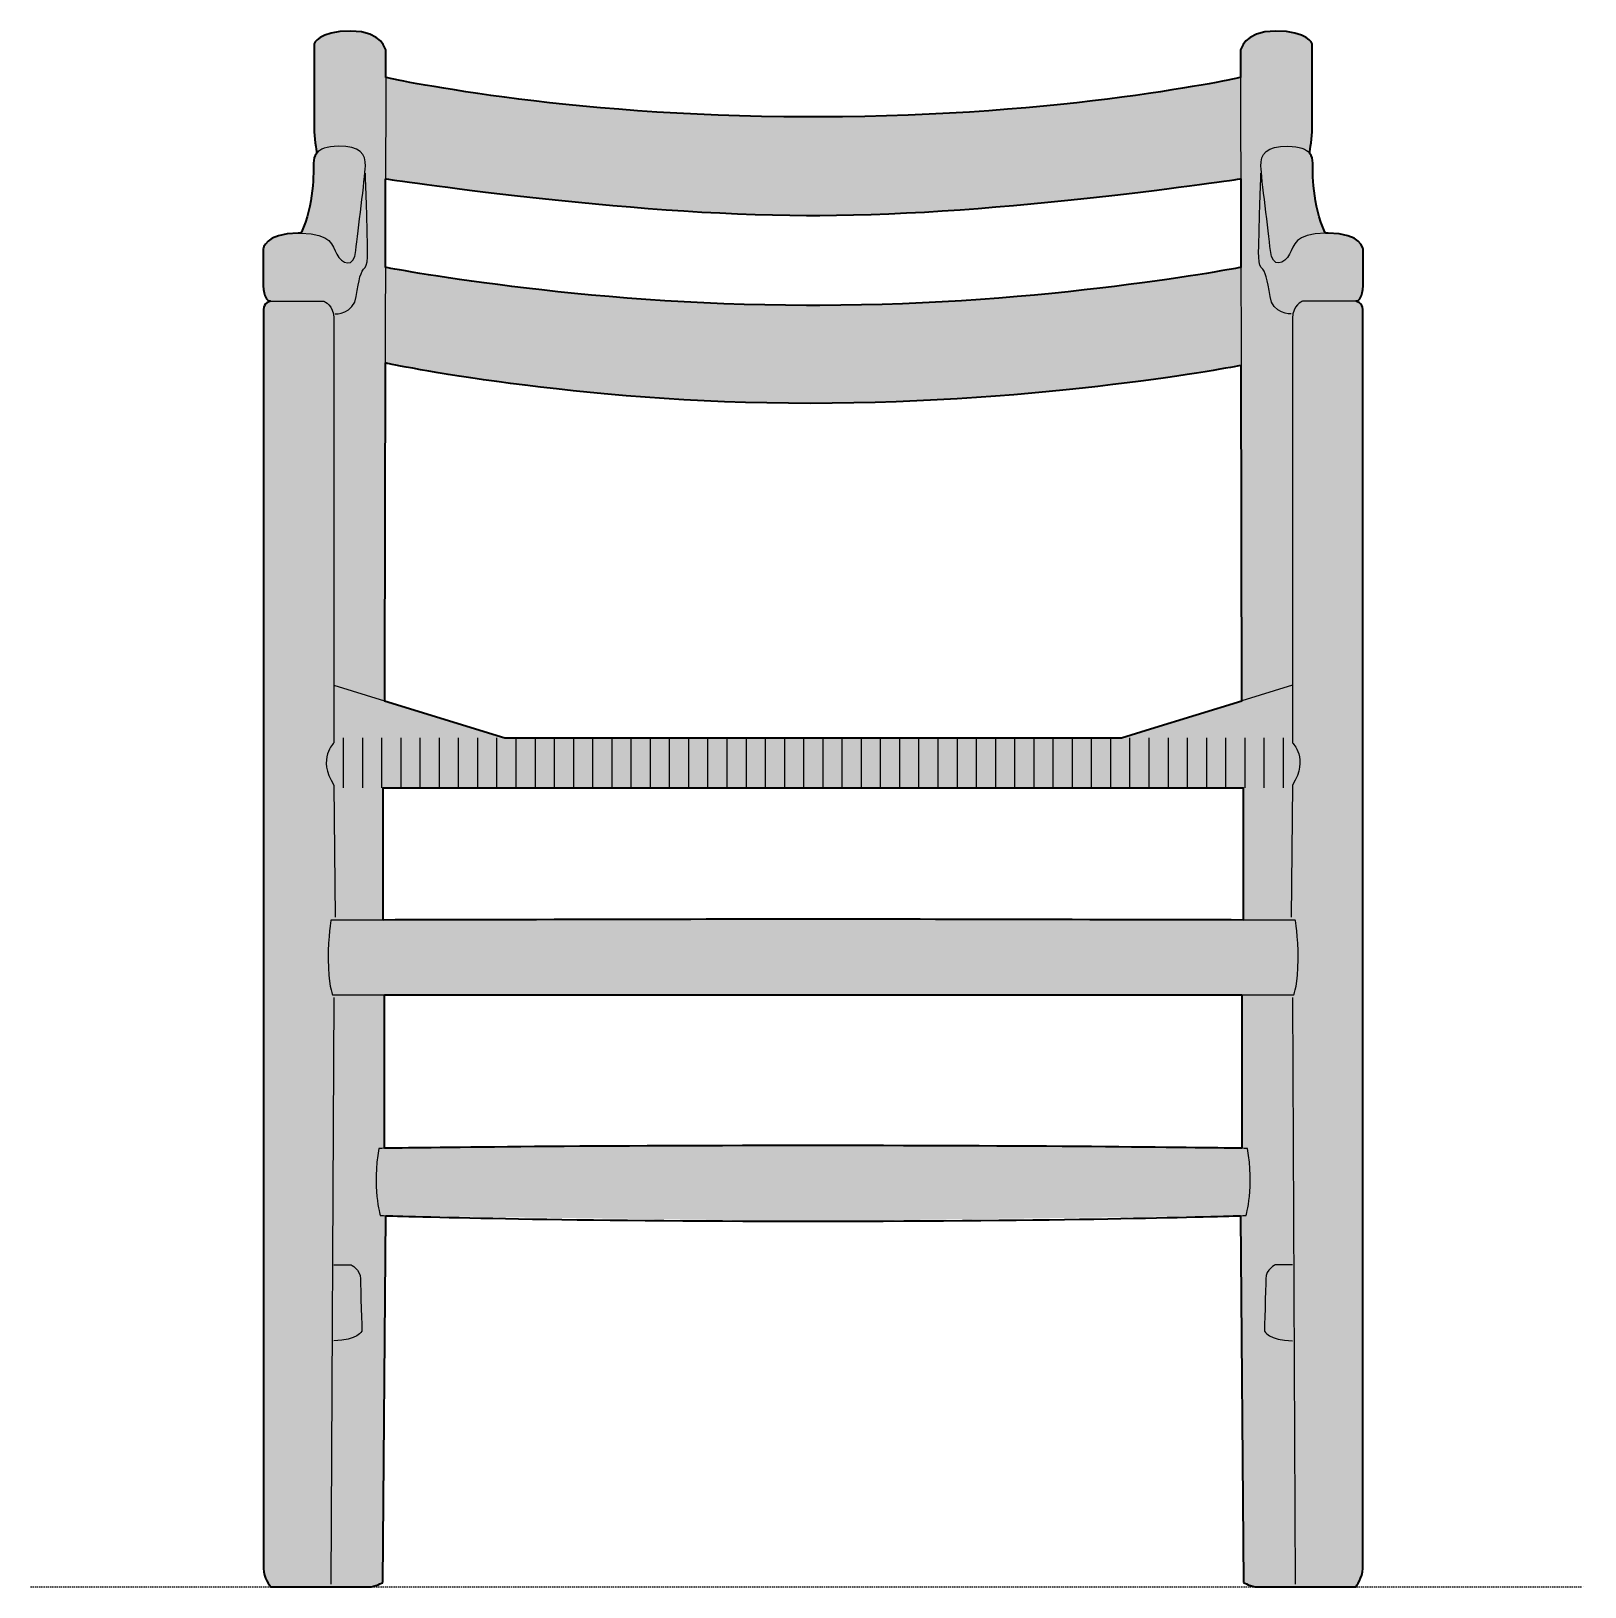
# Model space of a CAD drawing. Header units: millimetres. Extents: x 0 to 1700, y -828 to 794.
# Drawn here: x 0 to 786, y 0 to 788 of the extents above; entities that cross this region are included whole.
import ezdxf

# ---------------------------------------------------------------- set-up
doc = ezdxf.new("R2010")
doc.units = ezdxf.units.MM
doc.linetypes.add('Dots', pattern=[1, 0, -1])
doc.layers.add('Blocks', color=7, linetype='Continuous')
doc.layers.add('Blocks$Fill', color=7, linetype='Continuous', true_color=0xffffff)
for name, color, linetype, lineweight, true_color in [('Blocks$Inner', 7, 'Continuous', 25, 0x007f00), ('Blocks$Outline', 7, 'Continuous', 35, 0xff3f3f), ('Groud', 7, 'Dots', 25, 0x243775)]:
    doc.layers.add(name, color=color, linetype=linetype, lineweight=lineweight, true_color=true_color)

# ---------------------------------------------------------------- blocks, each defined once
blk = doc.blocks.new('CH46 Front')
at = {"layer": 'Blocks$Fill'}
h = blk.add_hatch(color=256, dxfattribs=at)
h.paths.add_polyline_path([(-240.41, 233.46), (-240.53, 233.31), (-240.64, 233.16), (-240.75, 233.01), (-240.85, 232.86), (-240.95, 232.71), (-241.04, 232.55), (-241.13, 232.4), (-241.21, 232.24), (-241.29, 232.09), (-241.36, 231.93), (-241.43, 231.77), (-241.5, 231.61), (-241.55, 231.45), (-241.61, 231.29), (-241.66, 231.12), (-241.71, 230.96), (-241.75, 230.8), (-241.79, 230.64), (-241.83, 230.48), (-241.86, 230.31), (-241.89, 230.15), (-241.92, 229.99), (-241.94, 229.83), (-241.96, 229.66), (-241.99, 229.34), (-242.01, 229.02), (-242.02, 228.71), (-242.1, 223.2), (-242.31, 219.13), (-242.49, 216.83), (-242.74, 214.4), (-243.06, 211.85), (-243.46, 209.22), (-243.96, 206.55), (-244.25, 205.19), (-244.56, 203.84), (-244.91, 202.49), (-245.28, 201.14), (-245.69, 199.81), (-246.12, 198.48), (-246.6, 197.17), (-247.1, 195.88), (-247.64, 194.61), (-248.22, 193.37), (-248.48, 192.83), (-249.81, 192.84), (-251.37, 192.82), (-252.84, 192.75), (-254.21, 192.64), (-254.87, 192.57), (-255.5, 192.5), (-256.11, 192.41), (-256.7, 192.32), (-257.27, 192.21), (-257.82, 192.1), (-258.34, 191.99), (-258.85, 191.86), (-259.34, 191.73), (-259.82, 191.59), (-260.27, 191.45), (-260.7, 191.3), (-261.12, 191.15), (-261.52, 190.99), (-261.9, 190.83), (-262.27, 190.66), (-262.62, 190.49), (-262.95, 190.32), (-263.27, 190.14), (-263.57, 189.96), (-263.86, 189.78), (-264.13, 189.6), (-264.39, 189.42), (-264.64, 189.23), (-264.87, 189.04), (-265.09, 188.86), (-265.3, 188.67), (-265.5, 188.49), (-265.68, 188.3), (-265.85, 188.12), (-266.01, 187.93), (-266.16, 187.75), (-266.3, 187.57), (-266.43, 187.4), (-266.55, 187.22), (-266.66, 187.05), (-266.76, 186.89), (-266.86, 186.72), (-266.94, 186.57), (-267.02, 186.41), (-267.09, 186.26), (-267.15, 186.12), (-267.21, 185.99), (-267.26, 185.85), (-267.3, 185.73), (-267.34, 185.61), (-267.38, 185.5), (-267.4, 185.4), (-267.43, 185.31), (-267.45, 185.22), (-267.46, 185.14), (-267.48, 185.07), (-267.49, 185.02), (-267.49, 184.97), (-267.5, 184.93), (-267.5, 184.9), (-267.5, 184.88), (-267.5, 184.88), (-267.5, 166.3), (-267.5, 165.77), (-267.48, 165.26), (-267.44, 164.77), (-267.4, 164.31), (-267.34, 163.87), (-267.28, 163.45), (-267.2, 163.05), (-267.12, 162.68), (-267.03, 162.32), (-266.93, 161.99), (-266.83, 161.68), (-266.72, 161.39), (-266.61, 161.11), (-266.5, 160.85), (-266.38, 160.62), (-266.26, 160.4), (-266.15, 160.19), (-266.03, 160.01), (-265.92, 159.84), (-265.81, 159.68), (-265.7, 159.54), (-265.6, 159.42), (-265.5, 159.31), (-265.41, 159.21), (-265.33, 159.13), (-265.25, 159.06), (-265.19, 159), (-265.13, 158.95), (-265.09, 158.91), (-265.05, 158.89), (-265.03, 158.87), (-265.03, 158.87), (-263.87, 158.45), (-263.91, 158.45), (-263.96, 158.43), (-264.02, 158.42), (-264.1, 158.39), (-264.2, 158.36), (-264.3, 158.33), (-264.42, 158.29), (-264.55, 158.24), (-264.69, 158.18), (-264.84, 158.11), (-264.99, 158.04), (-265.15, 157.96), (-265.23, 157.91), (-265.32, 157.87), (-265.4, 157.82), (-265.48, 157.76), (-265.56, 157.71), (-265.65, 157.65), (-265.73, 157.59), (-265.81, 157.53), (-265.9, 157.47), (-265.98, 157.4), (-266.06, 157.33), (-266.14, 157.25), (-266.22, 157.18), (-266.3, 157.1), (-266.38, 157.02), (-266.45, 156.93), (-266.53, 156.84), (-266.6, 156.75), (-266.67, 156.65), (-266.74, 156.56), (-266.81, 156.46), (-266.87, 156.35), (-266.93, 156.24), (-266.99, 156.13), (-267.05, 156.02), (-267.1, 155.9), (-267.15, 155.77), (-267.19, 155.65), (-267.24, 155.52), (-267.27, 155.39), (-267.31, 155.25), (-267.34, 155.11), (-267.37, 154.96), (-267.39, 154.81), (-267.4, 154.66), (-267.42, 154.51), (-267.42, 154.34), (-267.43, 154.18), (-267.43, -483.15), (-267.42, -483.35), (-267.42, -483.56), (-267.4, -483.76), (-267.39, -483.96), (-267.37, -484.16), (-267.34, -484.37), (-267.31, -484.57), (-267.27, -484.78), (-267.24, -484.98), (-267.19, -485.19), (-267.1, -485.59), (-266.99, -486), (-266.87, -486.4), (-266.74, -486.8), (-266.6, -487.19), (-266.45, -487.58), (-266.3, -487.96), (-266.14, -488.33), (-265.98, -488.69), (-265.65, -489.38), (-265.32, -490.02), (-264.99, -490.61), (-264.69, -491.12), (-264.42, -491.56), (-264.02, -492.18), (-263.91, -492.35), (-263.88, -492.39), (-263.87, -492.4), (-263.87, -492.41), (-263.87, -492.41), (-263.87, -492.41), (-214.02, -492.41), (-213.89, -492.41), (-213.75, -492.4), (-213.61, -492.39), (-213.47, -492.38), (-213.33, -492.37), (-213.19, -492.35), (-212.9, -492.32), (-212.61, -492.27), (-212.32, -492.21), (-212.02, -492.15), (-211.72, -492.07), (-211.43, -492), (-211.13, -491.91), (-210.55, -491.73), (-209.98, -491.54), (-209.44, -491.34), (-208.94, -491.14), (-208.47, -490.95), (-207.7, -490.61), (-207.19, -490.36), (-207.05, -490.3), (-207.02, -490.28), (-207.01, -490.27), (-207, -490.27), (-207, -490.27), (-207, -490.27), (-205.47, -304.51), (8.16, -307.26), (8.16, -307.26), (13.37, -307.26), (227, -304.51), (228.53, -490.27), (228.53, -490.27), (228.53, -490.27), (228.54, -490.27), (228.54, -490.28), (228.58, -490.3), (228.72, -490.36), (229.23, -490.61), (230, -490.95), (230.47, -491.14), (230.97, -491.34), (231.51, -491.54), (232.08, -491.73), (232.66, -491.91), (232.95, -492), (233.25, -492.07), (233.55, -492.15), (233.84, -492.21), (234.14, -492.27), (234.43, -492.32), (234.72, -492.35), (234.86, -492.37), (235, -492.38), (235.14, -492.39), (235.28, -492.4), (235.41, -492.41), (235.55, -492.41), (285.4, -492.41), (285.4, -492.41), (285.4, -492.41), (285.4, -492.4), (285.41, -492.39), (285.44, -492.35), (285.55, -492.18), (285.95, -491.56), (286.22, -491.12), (286.52, -490.61), (286.85, -490.02), (287.18, -489.38), (287.51, -488.69), (287.67, -488.33), (287.83, -487.96), (287.99, -487.58), (288.13, -487.19), (288.27, -486.8), (288.4, -486.4), (288.52, -486), (288.63, -485.59), (288.72, -485.19), (288.77, -484.98), (288.8, -484.78), (288.84, -484.57), (288.87, -484.37), (288.9, -484.16), (288.92, -483.96), (288.94, -483.76), (288.95, -483.56), (288.96, -483.35), (288.96, -483.15), (288.96, 154.18), (288.96, 154.34), (288.95, 154.51), (288.94, 154.66), (288.92, 154.81), (288.9, 154.96), (288.87, 155.11), (288.84, 155.25), (288.8, 155.39), (288.77, 155.52), (288.72, 155.65), (288.68, 155.77), (288.63, 155.9), (288.58, 156.02), (288.52, 156.13), (288.46, 156.24), (288.4, 156.35), (288.34, 156.46), (288.27, 156.56), (288.2, 156.65), (288.13, 156.75), (288.06, 156.84), (287.99, 156.93), (287.91, 157.02), (287.83, 157.1), (287.75, 157.18), (287.67, 157.25), (287.59, 157.33), (287.51, 157.4), (287.43, 157.47), (287.34, 157.53), (287.26, 157.59), (287.18, 157.65), (287.09, 157.71), (287.01, 157.76), (286.93, 157.82), (286.85, 157.87), (286.76, 157.91), (286.68, 157.96), (286.52, 158.04), (286.37, 158.11), (286.22, 158.18), (286.08, 158.24), (285.95, 158.29), (285.83, 158.33), (285.73, 158.36), (285.63, 158.39), (285.55, 158.42), (285.49, 158.43), (285.41, 158.45), (285.4, 158.45), (286.56, 158.87), (286.56, 158.87), (286.58, 158.89), (286.62, 158.91), (286.66, 158.95), (286.72, 159), (286.78, 159.06), (286.86, 159.13), (286.94, 159.21), (287.03, 159.31), (287.13, 159.42), (287.23, 159.54), (287.34, 159.68), (287.45, 159.84), (287.56, 160.01), (287.68, 160.19), (287.79, 160.4), (287.91, 160.62), (288.03, 160.85), (288.14, 161.11), (288.25, 161.39), (288.36, 161.68), (288.46, 161.99), (288.56, 162.32), (288.65, 162.68), (288.73, 163.05), (288.8, 163.45), (288.87, 163.87), (288.93, 164.31), (288.97, 164.77), (289.01, 165.26), (289.03, 165.77), (289.03, 166.3), (289.03, 177.78), (289.03, 184.88), (289.03, 184.88), (289.03, 184.9), (289.03, 184.93), (289.02, 184.97), (289.02, 185.02), (289.01, 185.07), (288.99, 185.14), (288.98, 185.22), (288.96, 185.31), (288.93, 185.4), (288.9, 185.5), (288.87, 185.61), (288.83, 185.73), (288.79, 185.85), (288.74, 185.99), (288.68, 186.12), (288.62, 186.26), (288.55, 186.41), (288.47, 186.57), (288.39, 186.72), (288.29, 186.89), (288.19, 187.05), (288.08, 187.22), (287.96, 187.4), (287.83, 187.57), (287.69, 187.75), (287.54, 187.93), (287.38, 188.12), (287.21, 188.3), (287.02, 188.49), (286.83, 188.67), (286.62, 188.86), (286.4, 189.04), (286.17, 189.23), (285.92, 189.42), (285.66, 189.6), (285.39, 189.78), (285.1, 189.96), (284.8, 190.14), (284.48, 190.32), (284.15, 190.49), (283.8, 190.66), (283.43, 190.83), (283.05, 190.99), (282.65, 191.15), (282.23, 191.3), (281.8, 191.45), (281.34, 191.59), (280.87, 191.73), (280.38, 191.86), (279.87, 191.99), (279.35, 192.1), (278.8, 192.21), (278.23, 192.32), (277.64, 192.41), (277.03, 192.5), (276.4, 192.57), (275.74, 192.64), (274.37, 192.75), (272.9, 192.82), (271.34, 192.84), (270.01, 192.83), (269.75, 193.37), (269.17, 194.61), (268.63, 195.88), (268.12, 197.17), (267.65, 198.48), (267.22, 199.81), (266.81, 201.14), (266.44, 202.49), (266.09, 203.84), (265.78, 205.19), (265.49, 206.55), (264.99, 209.22), (264.59, 211.85), (264.26, 214.4), (264.02, 216.83), (263.84, 219.13), (263.63, 223.2), (263.56, 228.4), (263.55, 228.71), (263.54, 229.02), (263.52, 229.34), (263.49, 229.66), (263.47, 229.83), (263.45, 229.99), (263.42, 230.15), (263.39, 230.31), (263.36, 230.48), (263.32, 230.64), (263.28, 230.8), (263.24, 230.96), (263.19, 231.13), (263.14, 231.29), (263.08, 231.45), (263.03, 231.61), (262.96, 231.77), (262.89, 231.93), (262.82, 232.09), (262.74, 232.24), (262.66, 232.4), (262.57, 232.56), (262.48, 232.71), (262.38, 232.86), (262.28, 233.01), (262.17, 233.16), (262.06, 233.31), (261.94, 233.46), (262.25, 235.36), (262.72, 238.57), (262.95, 240.45), (263.14, 242.38), (263.27, 244.27), (263.31, 245.18), (263.32, 246.04), (263.32, 269.28), (263.32, 288.77), (263.32, 288.77), (263.31, 288.79), (263.31, 288.81), (263.29, 288.84), (263.28, 288.88), (263.25, 288.93), (263.23, 288.98), (263.2, 289.05), (263.16, 289.11), (263.12, 289.19), (263.07, 289.27), (263.02, 289.36), (262.95, 289.46), (262.89, 289.56), (262.81, 289.66), (262.73, 289.77), (262.64, 289.89), (262.54, 290.01), (262.44, 290.13), (262.33, 290.26), (262.2, 290.39), (262.07, 290.52), (261.93, 290.66), (261.78, 290.8), (261.62, 290.94), (261.45, 291.08), (261.27, 291.23), (261.08, 291.38), (260.88, 291.52), (260.67, 291.67), (260.44, 291.82), (260.21, 291.97), (259.96, 292.12), (259.7, 292.27), (259.42, 292.42), (259.14, 292.57), (258.84, 292.72), (258.53, 292.86), (258.2, 293.01), (257.86, 293.15), (257.51, 293.29), (257.14, 293.43), (256.76, 293.56), (256.36, 293.69), (255.94, 293.82), (255.52, 293.94), (255.07, 294.06), (254.61, 294.18), (253.64, 294.39), (252.6, 294.59), (251.49, 294.76), (250.3, 294.9), (249.05, 295.02), (247.71, 295.11), (246.3, 295.16), (244.81, 295.18), (244.05, 295.17), (243.31, 295.15), (242.6, 295.11), (241.91, 295.07), (241.23, 295.01), (240.58, 294.93), (239.95, 294.85), (239.34, 294.75), (238.75, 294.64), (238.17, 294.52), (237.62, 294.4), (237.08, 294.26), (236.56, 294.11), (236.06, 293.96), (235.58, 293.79), (235.12, 293.62), (234.67, 293.44), (234.24, 293.26), (233.82, 293.06), (233.42, 292.87), (233.04, 292.66), (232.67, 292.45), (232.32, 292.24), (231.98, 292.02), (231.65, 291.8), (231.34, 291.58), (231.05, 291.35), (230.76, 291.12), (230.5, 290.89), (230.24, 290.66), (230, 290.43), (229.76, 290.19), (229.54, 289.96), (229.34, 289.73), (229.14, 289.49), (228.96, 289.26), (228.78, 289.03), (228.62, 288.81), (228.46, 288.58), (228.32, 288.36), (228.18, 288.15), (228.06, 287.93), (227.94, 287.72), (227.84, 287.52), (227.74, 287.32), (227.64, 287.13), (227.56, 286.94), (227.48, 286.77), (227.41, 286.59), (227.35, 286.43), (227.29, 286.27), (227.24, 286.13), (227.16, 285.86), (227.1, 285.64), (227.05, 285.45), (227.02, 285.32), (227.01, 285.24), (227, 285.21), (227, 285.21), (227.03, 271.69), (227, 271.68), (227, 271.68), (226.99, 271.68), (226.94, 271.66), (226.75, 271.62), (225.98, 271.46), (222.94, 270.82), (211.16, 268.56), (192.31, 265.37), (167.01, 261.71), (135.9, 258.05), (99.63, 254.85), (58.81, 252.6), (36.89, 251.96), (14.08, 251.74), (14.08, 251.74), (14.08, 251.74), (14.08, 251.74), (14.07, 251.74), (14.01, 251.74), (13.8, 251.74), (13.05, 251.74), (10.76, 251.74), (8.48, 251.74), (7.73, 251.74), (7.52, 251.74), (7.46, 251.74), (7.45, 251.74), (7.45, 251.74), (7.44, 251.74), (7.44, 251.74), (-15.37, 251.96), (-37.28, 252.6), (-78.1, 254.85), (-114.37, 258.05), (-145.48, 261.71), (-170.78, 265.37), (-189.63, 268.56), (-201.41, 270.82), (-204.44, 271.46), (-205.22, 271.62), (-205.41, 271.66), (-205.46, 271.68), (-205.47, 271.68), (-205.47, 271.68), (-205.5, 271.69), (-205.47, 285.21), (-205.47, 285.21), (-205.48, 285.24), (-205.49, 285.32), (-205.52, 285.45), (-205.57, 285.64), (-205.63, 285.86), (-205.71, 286.13), (-205.76, 286.27), (-205.82, 286.43), (-205.88, 286.59), (-205.95, 286.77), (-206.03, 286.94), (-206.11, 287.13), (-206.21, 287.32), (-206.3, 287.52), (-206.41, 287.72), (-206.53, 287.93), (-206.65, 288.15), (-206.79, 288.36), (-206.93, 288.58), (-207.09, 288.81), (-207.25, 289.03), (-207.43, 289.26), (-207.61, 289.49), (-207.81, 289.73), (-208.02, 289.96), (-208.23, 290.19), (-208.47, 290.43), (-208.71, 290.66), (-208.97, 290.89), (-209.24, 291.12), (-209.52, 291.35), (-209.81, 291.58), (-210.12, 291.8), (-210.45, 292.02), (-210.79, 292.24), (-211.14, 292.45), (-211.51, 292.66), (-211.89, 292.87), (-212.29, 293.06), (-212.71, 293.26), (-213.14, 293.44), (-213.59, 293.62), (-214.05, 293.79), (-214.53, 293.96), (-215.03, 294.11), (-215.55, 294.26), (-216.09, 294.4), (-216.64, 294.52), (-217.22, 294.64), (-217.81, 294.75), (-218.42, 294.85), (-219.05, 294.93), (-219.71, 295.01), (-220.38, 295.07), (-221.07, 295.11), (-221.79, 295.15), (-222.52, 295.17), (-223.28, 295.18), (-224.77, 295.16), (-226.18, 295.11), (-227.52, 295.02), (-228.77, 294.9), (-229.96, 294.76), (-231.07, 294.59), (-232.11, 294.39), (-233.08, 294.18), (-233.54, 294.06), (-233.99, 293.94), (-234.41, 293.82), (-234.83, 293.69), (-235.23, 293.56), (-235.61, 293.43), (-235.98, 293.29), (-236.33, 293.15), (-236.67, 293.01), (-237, 292.86), (-237.31, 292.72), (-237.61, 292.57), (-237.89, 292.42), (-238.17, 292.27), (-238.43, 292.12), (-238.68, 291.97), (-238.91, 291.82), (-239.14, 291.67), (-239.35, 291.52), (-239.55, 291.38), (-239.74, 291.23), (-239.92, 291.08), (-240.09, 290.94), (-240.25, 290.8), (-240.4, 290.66), (-240.54, 290.52), (-240.67, 290.39), (-240.8, 290.26), (-240.91, 290.13), (-241.02, 290.01), (-241.11, 289.89), (-241.2, 289.77), (-241.28, 289.66), (-241.36, 289.56), (-241.43, 289.46), (-241.49, 289.36), (-241.54, 289.27), (-241.59, 289.19), (-241.63, 289.11), (-241.67, 289.05), (-241.7, 288.98), (-241.73, 288.93), (-241.75, 288.88), (-241.76, 288.84), (-241.78, 288.81), (-241.79, 288.79), (-241.79, 288.77), (-241.79, 288.77), (-241.79, 288.77), (-241.79, 246.04), (-241.78, 245.18), (-241.74, 244.27), (-241.61, 242.37), (-241.42, 240.44), (-241.19, 238.57), (-240.72, 235.36)], flags=0)
h.paths.add_polyline_path([(228.43, -154.81), (13.38, -154.36), (13.37, -154.36), (13.37, -154.36), (8.16, -154.36), (8.15, -154.36), (-206.9, -154.81), (-206.9, -87.93), (228.43, -87.93), (228.43, -92.92)], flags=0)
h.paths.add_polyline_path([(227.72, -192.61), (227.72, -270.39), (14.8, -269.01), (14.8, -269.01), (6.73, -269.01), (-206.19, -270.39), (-206.19, -192.61), (7.44, -192.61), (7.44, -192.61), (14.08, -192.61), (14.09, -192.61)], flags=0)
h.paths.add_polyline_path([(14.08, 156.32), (14.08, 156.32), (14.08, 156.32), (14.08, 156.32), (14.07, 156.32), (14.01, 156.32), (13.8, 156.32), (13.05, 156.32), (10.76, 156.32), (8.48, 156.32), (7.73, 156.32), (7.52, 156.32), (7.46, 156.32), (7.45, 156.32), (7.45, 156.32), (7.44, 156.32), (7.44, 156.32), (-13.72, 156.53), (-34.42, 157.14), (-73.89, 159.32), (-109.99, 162.4), (-141.74, 165.93), (-168.15, 169.46), (-188.23, 172.54), (-201, 174.72), (-204.33, 175.33), (-205.19, 175.49), (-205.4, 175.53), (-205.46, 175.54), (-205.47, 175.54), (-205.47, 175.54), (-205.71, 175.59), (-205.61, 220.43), (-205.47, 220.41), (-205.47, 220.41), (-205.45, 220.4), (-205.38, 220.39), (-205.12, 220.35), (-204.07, 220.2), (-200.01, 219.61), (-184.82, 217.51), (-132.66, 211.15), (-99.35, 207.75), (-63.68, 204.79), (-27.47, 202.69), (-9.73, 202.1), (7.44, 201.89), (7.44, 201.89), (7.45, 201.89), (7.45, 201.89), (7.46, 201.89), (7.52, 201.89), (7.73, 201.89), (8.48, 201.89), (10.76, 201.89), (13.05, 201.89), (13.8, 201.89), (14.01, 201.89), (14.07, 201.89), (14.08, 201.89), (14.08, 201.89), (14.08, 201.89), (14.08, 201.89), (31.26, 202.1), (48.99, 202.69), (85.21, 204.79), (120.88, 207.75), (154.19, 211.15), (206.35, 217.51), (221.54, 219.61), (225.6, 220.2), (226.65, 220.35), (226.92, 220.39), (226.98, 220.4), (227, 220.41), (227, 220.41), (227.14, 220.43), (227.24, 175.59), (227, 175.54), (227, 175.54), (226.99, 175.54), (226.93, 175.53), (226.72, 175.49), (225.87, 175.33), (222.53, 174.72), (209.76, 172.54), (189.68, 169.46), (163.27, 165.93), (131.52, 162.4), (95.42, 159.32), (55.95, 157.14), (35.25, 156.53)], flags=0)
h.paths.add_polyline_path([(-204.73, 126.95), (-205.82, 127.18), (-206.18, -43.82), (-145.21, -62.53), (166.74, -62.53), (181.43, -58.02), (227.72, -43.82), (227.35, 125.91), (226.41, 125.73), (226.4, 125.73), (226.39, 125.72), (226.34, 125.71), (226.12, 125.67), (225.28, 125.51), (221.96, 124.91), (209.22, 122.76), (189.09, 119.71), (162.47, 116.22), (130.28, 112.73), (93.42, 109.69), (52.79, 107.53), (31.35, 106.93), (9.31, 106.71), (-12.71, 106.94), (-34.05, 107.58), (-74.33, 109.88), (-110.7, 113.12), (-142.33, 116.83), (-168.38, 120.55), (-188.02, 123.79), (-200.41, 126.08), (-203.63, 126.73), (-204.45, 126.89), (-204.66, 126.94), (-204.71, 126.95), (-204.73, 126.95)], flags=0)
at = {"layer": 'Blocks$Inner'}
for points in [[(-231.85, -35.95), (-206.18, -43.82)], [(253.38, -35.95), (227.72, -43.82)], [(-227.07, -62.53), (-227.07, -87.93)], [(-217.36, -62.53), (-217.36, -87.93)], [(-207.65, -62.53), (-207.65, -87.93)], [(-197.94, -62.53), (-197.94, -87.93)], [(-188.24, -62.53), (-188.24, -87.93)], [(-178.53, -62.53), (-178.53, -87.93)], [(-168.82, -62.53), (-168.82, -87.93)], [(-159.11, -62.53), (-159.11, -87.93)], [(-149.41, -62.53), (-149.41, -87.93)], [(-139.7, -62.53), (-139.7, -87.93)], [(-129.99, -62.53), (-129.99, -87.93)], [(-120.29, -62.53), (-120.29, -87.93)], [(-110.58, -62.53), (-110.58, -87.93)], [(-100.87, -62.53), (-100.87, -87.93)], [(-91.16, -62.53), (-91.16, -87.93)], [(-81.46, -62.53), (-81.46, -87.93)], [(-71.75, -62.53), (-71.75, -87.93)], [(-62.04, -62.53), (-62.04, -87.93)], [(-52.33, -62.53), (-52.33, -87.93)], [(-42.63, -62.53), (-42.63, -87.93)], [(-32.92, -62.53), (-32.92, -87.93)], [(-23.21, -62.53), (-23.21, -87.93)], [(-13.5, -62.53), (-13.5, -87.93)], [(-3.8, -62.53), (-3.8, -87.93)], [(5.91, -62.53), (5.91, -87.93)], [(15.62, -62.53), (15.62, -87.93)], [(25.33, -62.53), (25.33, -87.93)], [(35.03, -62.53), (35.03, -87.93)], [(44.74, -62.53), (44.74, -87.93)], [(54.45, -62.53), (54.45, -87.93)], [(64.16, -62.53), (64.16, -87.93)], [(73.86, -62.53), (73.86, -87.93)], [(83.57, -62.53), (83.57, -87.93)], [(93.28, -62.53), (93.28, -87.93)], [(102.99, -62.53), (102.99, -87.93)], [(112.69, -62.53), (112.69, -87.93)], [(122.4, -62.53), (122.4, -87.93)], [(132.11, -62.53), (132.11, -87.93)], [(141.82, -62.53), (141.82, -87.93)], [(151.52, -62.53), (151.52, -87.93)], [(161.23, -62.53), (161.23, -87.93)], [(170.94, -62.53), (170.94, -87.93)], [(180.65, -62.53), (180.65, -87.93)], [(190.35, -62.53), (190.35, -87.93)], [(200.06, -62.53), (200.06, -87.93)], [(209.77, -62.53), (209.77, -87.93)], [(219.48, -62.53), (219.48, -87.93)], [(229.18, -62.53), (229.18, -87.93)], [(238.89, -62.53), (238.89, -87.93)], [(248.6, -62.53), (248.6, -87.93)], [(-206.9, -154.16), (-206.9, -154.81)], [(228.43, -154.16), (228.43, -154.81)], [(-231.82, -194.04), (-233.25, -490.98)], [(253.35, -194.04), (254.78, -490.98)]]:
    blk.add_lwpolyline(points, dxfattribs=at)
for points in [[(-205.5, 271.69), (-205.53, 260.23), (-205.57, 242.2), (-205.61, 220.43)], [(227.03, 271.69), (227.06, 260.23), (227.1, 242.2), (227.14, 220.43)], [(242.15, 184.17), (241.27, 193.72), (237.55, 220.62), (237.38, 226.8)], [(-205.71, 175.59), (-205.74, 159.99), (-205.78, 143.63), (-205.82, 127.18)], [(227.24, 175.59), (227.28, 159.58), (227.31, 142.79), (227.35, 125.91)]]:
    blk.add_open_spline(points, degree=3, dxfattribs=at)
for points, knots in [([(-248.48, 192.83), (-232.66, 192.53), (-232.76, 186.87), (-230.35, 182.22), (-227.88, 177.45), (-221.51, 174.62), (-220.62, 184.17), (-219.74, 193.72), (-216.02, 220.62), (-215.85, 226.8), (-215.67, 233), (-218.5, 236.89), (-229.47, 236.89), (-235.57, 236.89), (-238.77, 235.41), (-240.41, 233.46)], [3.026504, 3.026504, 3.026504, 3.026504, 4, 4, 4, 5, 5, 5, 6, 6, 6, 7, 7, 7, 7.556451, 7.556451, 7.556451, 7.556451]), ([(237.38, 226.8), (237.2, 233), (240.03, 236.89), (251, 236.89), (257.1, 236.89), (260.3, 235.41), (261.94, 233.46)], [6, 6, 6, 6, 7, 7, 7, 7.556302, 7.556302, 7.556302, 7.556302]), ([(-231.06, 151.97), (-231.06, 151.97), (-221.68, 151.97), (-220.44, 160.82), (-219.21, 169.66), (-218.15, 173.56), (-216.02, 175.5), (-213.9, 177.45), (-214.96, 188.24), (-214.96, 194.08), (-214.96, 199.92), (-215.85, 223.27), (-215.85, 223.27)], [0, 0, 0, 0, 1, 1, 1, 2, 2, 2, 3, 3, 3, 4, 4, 4, 4]), ([(252.59, 151.97), (252.59, 151.97), (243.21, 151.97), (241.97, 160.82), (240.74, 169.66), (239.67, 173.56), (237.55, 175.5), (235.43, 177.45), (236.49, 188.24), (236.49, 194.08), (236.49, 199.92), (237.38, 223.27), (237.38, 223.27)], [0, 0, 0, 0, 1, 1, 1, 2, 2, 2, 3, 3, 3, 4, 4, 4, 4]), ([(270.01, 192.83), (254.19, 192.53), (254.29, 186.87), (251.88, 182.22), (249.41, 177.45), (243.04, 174.62), (242.15, 184.17)], [3.026504, 3.026504, 3.026504, 3.026504, 4, 4, 4, 5, 5, 5, 5]), ([(-263.87, 158.45), (-263.87, 158.45), (-249.63, 158.45), (-249.63, 158.45), (-249.63, 158.45), (-236.81, 158.45), (-236.81, 158.45), (-236.81, 158.45), (-231.82, 156.32), (-231.82, 149.91), (-231.82, 143.5), (-231.82, -65.15), (-231.82, -65.15), (-231.82, -65.15), (-240.37, -72.98), (-231.82, -86.51), (-231.82, -86.51), (-231.11, -153.45), (-231.11, -153.45)], [6, 6, 6, 6, 7, 7, 7, 8, 8, 8, 9, 9, 9, 10, 10, 10, 11, 11, 11, 12, 12, 12, 12]), ([(285.4, 158.45), (285.4, 158.45), (271.16, 158.45), (271.16, 158.45), (271.16, 158.45), (258.34, 158.45), (258.34, 158.45), (258.34, 158.45), (253.35, 156.32), (253.35, 149.91), (253.35, 143.5), (253.35, -65.15), (253.35, -65.15), (253.35, -65.15), (261.9, -72.98), (253.35, -86.51), (253.35, -86.51), (252.64, -153.45), (252.64, -153.45)], [6, 6, 6, 6, 7, 7, 7, 8, 8, 8, 9, 9, 9, 10, 10, 10, 11, 11, 11, 12, 12, 12, 12]), ([(-206.9, -154.81), (-223.07, -154.85), (-233.25, -154.87), (-233.25, -154.87), (-233.25, -154.87), (-234.67, -162.7), (-234.67, -174.81), (-234.67, -186.91), (-232.53, -192.61), (-232.53, -192.61), (-232.53, -192.61), (-222.35, -192.61), (-206.19, -192.61)], [5.794702, 5.794702, 5.794702, 5.794702, 6, 6, 6, 7, 7, 7, 8, 8, 8, 8.205966, 8.205966, 8.205966, 8.205966]), ([(227.72, -192.61), (243.88, -192.61), (254.06, -192.61), (254.06, -192.61), (254.06, -192.61), (256.2, -186.91), (256.2, -174.81), (256.2, -162.7), (254.78, -154.87), (254.78, -154.87), (254.78, -154.87), (244.6, -154.85), (228.43, -154.81)], [0.794028, 0.794028, 0.794028, 0.794028, 1, 1, 1, 2, 2, 2, 3, 3, 3, 3.205304, 3.205304, 3.205304, 3.205304]), ([(-206.19, -270.39), (-208.07, -270.42), (-209.03, -270.43), (-209.03, -270.43), (-212.59, -289.86), (-208.32, -304.41), (-208.32, -304.41), (-208.32, -304.41), (-207.36, -304.44), (-205.47, -304.51)], [4.894102, 4.894102, 4.894102, 4.894102, 5, 5, 5, 6, 6, 6, 6.109272, 6.109272, 6.109272, 6.109272]), ([(227, -304.51), (228.89, -304.44), (229.85, -304.41), (229.85, -304.41), (229.85, -304.41), (234.13, -289.86), (230.57, -270.43), (230.57, -270.43), (229.6, -270.42), (227.72, -270.39)], [0.890729, 0.890729, 0.890729, 0.890729, 1, 1, 1, 2, 2, 2, 2.10593, 2.10593, 2.10593, 2.10593]), ([(-231.82, -329.34), (-231.82, -329.34), (-223.28, -329.34), (-223.28, -329.34), (-223.28, -329.34), (-218.29, -331.47), (-218.29, -336.46), (-218.29, -341.44), (-217.58, -362.8), (-217.58, -362.8), (-217.58, -362.8), (-219.72, -367.79), (-231.82, -367.79)], [0, 0, 0, 0, 1, 1, 1, 2, 2, 2, 3, 3, 3, 4, 4, 4, 4]), ([(253.35, -329.34), (253.35, -329.34), (244.81, -329.34), (244.81, -329.34), (244.81, -329.34), (239.82, -331.47), (239.82, -336.46), (239.82, -341.44), (239.11, -362.8), (239.11, -362.8), (239.11, -362.8), (241.25, -367.79), (253.35, -367.79)], [0, 0, 0, 0, 1, 1, 1, 2, 2, 2, 3, 3, 3, 4, 4, 4, 4])]:
    blk.add_open_spline(points, degree=3, knots=knots, dxfattribs=at)
at = {"layer": 'Blocks$Outline'}
for p, q in [((-205.47, 271.68), (-205.5, 271.69)), ((227.03, 271.69), (227, 271.68)), ((-205.61, 220.43), (-205.47, 220.41)), ((227, 220.41), (227.14, 220.43)), ((270.01, 192.83), (269.75, 193.37)), ((-205.47, 175.54), (-205.71, 175.59)), ((227.24, 175.59), (227, 175.54)), ((-204.73, 126.95), (-205.82, 127.18)), ((-206.19, -270.39), (-206.19, -192.61)), ((227.72, -192.61), (227.72, -270.39)), ((-207, -490.27), (-205.47, -304.51)), ((227, -304.51), (228.53, -490.27)), ((-263.87, -492.41), (-214.02, -492.41)), ((235.55, -492.41), (285.4, -492.41))]:
    blk.add_line(p, q, dxfattribs=at)
for points in [[(-248.22, 193.37), (-248.48, 192.83)], [(-265.03, 158.87), (-263.87, 158.45)], [(285.4, 158.45), (286.56, 158.87)], [(-206.18, -43.82), (-145.21, -62.53), (166.74, -62.53), (181.43, -58.02), (227.72, -43.82), (227.35, 125.91), (226.41, 125.73)], [(-206.9, -154.81), (-206.9, -92.92), (-206.9, -87.93), (228.43, -87.93), (228.43, -92.92), (228.43, -154.81)]]:
    blk.add_lwpolyline(points, dxfattribs=at)
for points, knots in [([(-205.5, 271.69), (-205.48, 280.3), (-205.47, 285.21), (-205.47, 285.21), (-205.47, 285.21), (-206.9, 295.18), (-223.28, 295.18), (-239.65, 295.18), (-241.79, 288.77), (-241.79, 288.77), (-241.79, 288.77), (-241.79, 251.03), (-241.79, 246.04), (-241.79, 241.56), (-240.64, 234.79), (-240.41, 233.46)], [37.8381, 37.8381, 37.8381, 37.8381, 37.959969, 37.959969, 37.959969, 38.959969, 38.959969, 38.959969, 39.959969, 39.959969, 39.959969, 40.959969, 40.959969, 40.959969, 41.857956, 41.857956, 41.857956, 41.857956]), ([(261.94, 233.46), (262.17, 234.8), (263.32, 241.57), (263.32, 246.04), (263.32, 251.03), (263.32, 288.77), (263.32, 288.77), (263.32, 288.77), (261.18, 295.18), (244.81, 295.18), (228.43, 295.18), (227, 285.21), (227, 285.21), (227, 285.21), (227.02, 280.3), (227.03, 271.69)], [30.758929, 30.758929, 30.758929, 30.758929, 31.656563, 31.656563, 31.656563, 32.656563, 32.656563, 32.656563, 33.656563, 33.656563, 33.656563, 34.656563, 34.656563, 34.656563, 34.778432, 34.778432, 34.778432, 34.778432]), ([(-240.41, 233.46), (-241.72, 231.9), (-242.03, 230.05), (-242.03, 228.4), (-242.03, 224.68), (-241.85, 206.46), (-248.22, 193.37)], [3.542725, 3.542725, 3.542725, 3.542725, 3.986273, 3.986273, 3.986273, 4.986273, 4.986273, 4.986273, 4.986273]), ([(-248.48, 192.83), (-248.91, 192.83), (-249.36, 192.84), (-249.81, 192.84), (-266.97, 192.84), (-267.5, 184.88), (-267.5, 184.88), (-267.5, 184.88), (-267.5, 172.14), (-267.5, 166.3), (-267.5, 160.46), (-265.03, 158.87), (-265.03, 158.87)], [5.589332, 5.589332, 5.589332, 5.589332, 5.615836, 5.615836, 5.615836, 6.615836, 6.615836, 6.615836, 7.615836, 7.615836, 7.615836, 8.615836, 8.615836, 8.615836, 8.615836]), ([(286.56, 158.87), (286.56, 158.87), (289.03, 160.46), (289.03, 166.3), (289.03, 172.14), (289.03, 184.88), (289.03, 184.88), (289.03, 184.88), (288.5, 192.84), (271.34, 192.84)], [26.27492, 26.27492, 26.27492, 26.27492, 27.27492, 27.27492, 27.27492, 28.27492, 28.27492, 28.27492, 29.27492, 29.27492, 29.27492, 29.27492]), ([(-263.87, 158.45), (-263.87, 158.45), (-267.43, 157.74), (-267.43, 154.18), (-267.43, 150.62), (-267.43, -478.88), (-267.43, -483.15)], [9.846572, 9.846572, 9.846572, 9.846572, 10.846572, 10.846572, 10.846572, 11.846572, 11.846572, 11.846572, 11.846572]), ([(288.96, -483.15), (288.96, -478.88), (288.96, 150.62), (288.96, 154.18), (288.96, 157.74), (285.4, 158.45), (285.4, 158.45)], [23.044183, 23.044183, 23.044183, 23.044183, 24.044183, 24.044183, 24.044183, 25.044183, 25.044183, 25.044183, 25.044183]), ([(228.43, -154.81), (165.83, -154.68), (13.37, -154.36), (13.37, -154.36), (13.37, -154.36), (8.16, -154.36), (8.16, -154.36), (8.16, -154.36), (-144.3, -154.68), (-206.9, -154.81)], [446.315516, 446.315516, 446.315516, 446.315516, 447.110212, 447.110212, 447.110212, 448.110212, 448.110212, 448.110212, 448.904915, 448.904915, 448.904915, 448.904915]), ([(-206.19, -192.61), (-143.86, -192.61), (7.44, -192.61), (7.44, -192.61), (7.44, -192.61), (14.08, -192.61), (14.08, -192.61), (14.08, -192.61), (165.39, -192.61), (227.72, -192.61)], [15.604835, 15.604835, 15.604835, 15.604835, 16.398869, 16.398869, 16.398869, 17.398869, 17.398869, 17.398869, 18.192897, 18.192897, 18.192897, 18.192897]), ([(227.72, -270.39), (211.82, -270.15), (130.67, -269.01), (14.8, -269.01), (14.8, -269.01), (6.73, -269.01), (6.73, -269.01), (-109.14, -269.01), (-190.3, -270.15), (-206.19, -270.39)], [11.805345, 11.805345, 11.805345, 11.805345, 12.699415, 12.699415, 12.699415, 13.699415, 13.699415, 13.699415, 14.593517, 14.593517, 14.593517, 14.593517]), ([(-205.47, -304.51), (-190.07, -305), (-112.99, -307.26), (8.16, -307.26), (8.16, -307.26), (13.37, -307.26), (13.37, -307.26), (134.52, -307.26), (211.6, -305), (227, -304.51)], [16.054649, 16.054649, 16.054649, 16.054649, 16.945376, 16.945376, 16.945376, 17.945376, 17.945376, 17.945376, 18.836105, 18.836105, 18.836105, 18.836105])]:
    blk.add_open_spline(points, degree=3, knots=knots, dxfattribs=at)
for points in [[(7.44, 251.74), (-116.46, 251.74), (-205.47, 271.68), (-205.47, 271.68)], [(227, 271.68), (227, 271.68), (137.99, 251.74), (14.08, 251.74)], [(14.08, 251.74), (14.08, 251.74), (7.44, 251.74), (7.44, 251.74)], [(263.56, 228.4), (263.56, 230.05), (263.25, 231.9), (261.94, 233.46)], [(269.75, 193.37), (263.38, 206.46), (263.56, 224.68), (263.56, 228.4)], [(-205.71, 175.59), (-205.68, 191.55), (-205.64, 206.73), (-205.61, 220.43)], [(-205.47, 220.41), (-205.47, 220.41), (-82.28, 201.89), (7.44, 201.89)], [(14.08, 201.89), (103.81, 201.89), (227, 220.41), (227, 220.41)], [(227.14, 220.43), (227.17, 206.73), (227.21, 191.55), (227.24, 175.59)], [(7.44, 201.89), (7.44, 201.89), (14.08, 201.89), (14.08, 201.89)], [(271.34, 192.84), (270.89, 192.84), (270.44, 192.83), (270.01, 192.83)], [(7.44, 156.32), (-106.49, 156.32), (-205.47, 175.54), (-205.47, 175.54)], [(227, 175.54), (227, 175.54), (128.02, 156.32), (14.08, 156.32)], [(14.08, 156.32), (14.08, 156.32), (7.44, 156.32), (7.44, 156.32)], [(-205.82, 127.18), (-205.99, 48.33), (-206.16, -32.7), (-206.18, -43.82)], [(9.31, 106.71), (-109.67, 106.71), (-204.73, 126.95), (-204.73, 126.95)], [(226.41, 125.73), (226.41, 125.73), (128.28, 106.71), (9.31, 106.71)], [(-267.43, -483.15), (-267.43, -487.42), (-263.87, -492.41), (-263.87, -492.41)], [(285.4, -492.41), (285.4, -492.41), (288.96, -487.42), (288.96, -483.15)], [(-214.02, -492.41), (-211.17, -492.41), (-207, -490.27), (-207, -490.27)], [(228.53, -490.27), (228.53, -490.27), (232.7, -492.41), (235.55, -492.41)]]:
    blk.add_open_spline(points, degree=3, dxfattribs=at)

msp = doc.modelspace()

# ---------------------------------------------------------------- linework, layer by layer
at = {"layer": 'Groud'}
msp.add_lwpolyline([(0, 0), (786.3, 0)], dxfattribs=at)

# ---------------------------------------------------------------- block references
at = {"layer": 'Blocks'}
msp.add_blockref('CH46 Front', (384.99, 492.41), dxfattribs=at)

doc.saveas('drawing.dxf')
